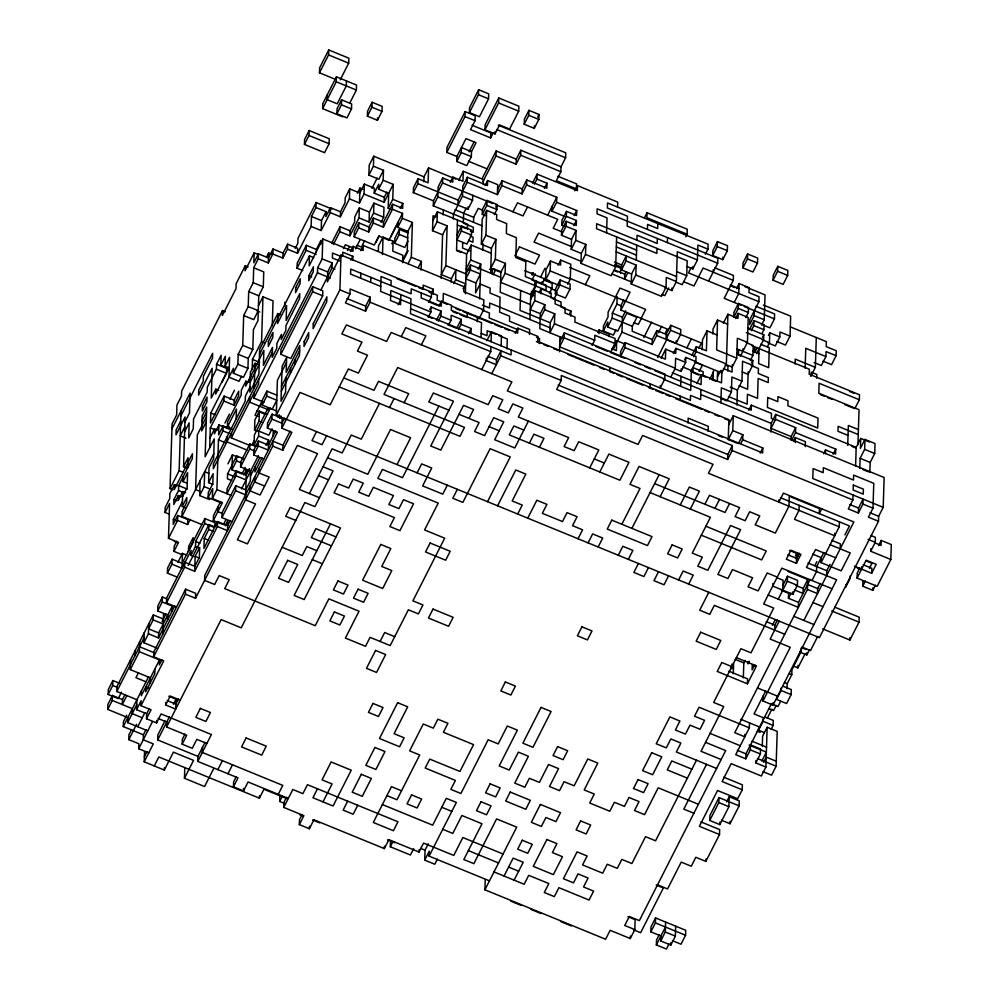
<?xml version="1.0" encoding="UTF-8"?>
<svg xmlns="http://www.w3.org/2000/svg" width="999" height="999" viewBox="0 0 999 999"><rect width="100%" height="100%" fill="white"/><g stroke="black" fill="none" stroke-linecap="round" stroke-linejoin="round"><path stroke-width="1.5" d="M147.79 730.843L127.672 722.602L127.835 717.619L107.717 709.39L107.867 704.407L112.412 695.454L122.477 699.575L122.315 704.557L126.861 695.604M121.491 692.195L118.244 698.588L108.179 694.467L108.342 689.485L112.887 680.544L120.067 683.478M107.717 709.39L112.263 700.436L112.412 695.454M108.179 694.467L112.725 685.514L112.887 680.544M288.286 798.463L248.064 781.98L243.519 790.933L233.454 786.812L237.999 777.871L197.765 761.388L211.401 734.54L161.101 713.935L156.568 722.889L146.503 718.768L146.666 713.786L136.601 709.677L136.913 699.725L116.796 691.483L116.958 686.513L153.297 614.909L163.361 619.03M213.661 768.631L204.57 786.525L184.453 778.283L193.544 760.389L173.426 752.147L164.335 770.054L144.218 761.812L153.309 743.905L143.244 739.784L143.406 734.814L123.289 726.573L123.439 721.603L126.686 715.209M150.237 682.816L150.387 677.846L130.27 669.605L130.582 659.652M148.764 752.859L138.711 748.738L138.861 743.768L128.809 739.647L128.958 734.677L131.556 729.557M134.977 655.681L135.127 650.711M130.27 669.605L139.361 651.71L139.673 641.758M146.503 718.768L151.049 709.814L140.996 705.694L141.146 700.724L136.601 709.677M141.458 690.771L141.309 695.741L159.478 659.939L139.361 651.71M156.831 648.051L143.906 642.757L144.218 632.804M144.218 761.812L144.53 751.86M143.906 642.757L148.439 633.803L148.751 623.851M148.439 633.803L158.504 637.924L158.654 632.954L148.601 628.833L153.147 619.88L153.297 614.909M140.996 705.694L163.711 660.938L153.646 656.818L153.809 651.847L185.602 589.198L195.667 593.319L195.504 598.289L185.452 594.168L185.602 589.198M154.932 668.893L154.77 673.875L145.692 691.77L145.842 686.8L148.726 687.974M167.582 620.017L167.745 615.047L157.692 610.926L157.842 605.956L162.387 597.002L166.696 598.776M156.568 722.889L156.643 720.404M159.478 659.939L159.316 664.922L161.913 659.802M197.765 761.388L197.927 756.418L157.692 739.934L157.854 734.964L164.985 720.891M157.692 610.926L162.225 601.972L162.387 597.002M169.355 514.21L165.047 512.45L165.197 507.467L169.743 498.513L169.892 493.543L174.438 484.59L177.31 485.776M162.887 633.953L163.511 614.048M176.523 607.092L166.458 602.971L166.621 598.001L184.79 562.2L194.842 566.321L199.388 557.367L199.7 547.415L195.155 556.368L194.693 571.291L184.628 567.17L184.79 562.2M177.46 577.247L167.395 573.126L167.557 568.156L172.09 559.203L182.155 563.324L204.87 518.568L214.922 522.689L214.81 526.423M182.63 554.92L174.001 551.386L178.546 542.432L168.494 538.311L169.58 503.496L165.047 512.45M172.927 489.747L170.055 488.573L172.09 423.901L176.636 414.96L176.948 405.007L181.481 396.054L181.643 391.084L222.527 310.527L225.399 311.7M168.831 696.216L176.024 699.15L175.712 709.103L165.647 704.982L165.734 702.497M164.335 770.054L164.41 767.557M206.855 743.481L196.803 739.36L192.258 748.313L182.193 744.193L186.738 735.252L166.621 727.01L166.783 722.027L158.154 718.506M167.395 573.126L171.94 564.185L172.09 559.203M182.43 501.51L173.351 519.418L173.189 524.388L177.735 515.434L187.787 519.555L187.637 524.525L177.572 520.417L177.735 515.434M174.438 484.59L174.288 489.572L192.457 453.771L192.295 458.741L178.671 485.589L178.521 490.571L173.976 499.512L173.814 504.495L178.359 495.541L181.231 496.715M172.128 611.076L172.29 606.093L162.225 601.972M174.001 551.386L174.163 546.403L176.761 541.296M178.359 495.541L178.197 500.511L182.742 491.558L185.614 492.744M170.055 488.573L179.146 470.666L181.019 410.976M202.085 524.675L181.968 516.433L182.118 511.463L186.663 502.509L186.813 497.539L182.28 506.481L185.152 507.667M182.28 506.481L182.742 491.558M187.362 483.379L183.054 481.618L183.217 476.635M186.401 467.869L183.529 466.695L185.09 416.958L175.999 434.852L176.161 429.882L180.707 420.929M171.94 564.185L181.993 568.306L182.467 553.384L186.776 555.144M187.762 467.694L188.074 457.742L183.529 466.695M182.193 744.193L182.355 739.223L184.952 734.103M193.806 556.555L190.934 555.369L191.084 550.399L181.993 568.306M184.453 778.283L184.765 768.343M190.934 555.369L195.467 546.428L195.629 541.446L204.708 523.551L204.87 518.568M209.728 499.675L199.663 495.554L200.137 480.631M199.663 495.554L204.208 486.6L204.683 471.678L208.991 473.451M214.685 526.898L208.941 524.55L208.791 529.52L204.246 538.473L203.933 548.414L217.557 521.565L227.622 525.686L230.22 520.566M221.054 502.847L208.129 497.552L208.279 492.582L212.824 483.628L213.137 473.676L208.591 482.629L212.912 484.39M208.591 482.629L209.066 467.707L213.611 458.753L214.236 438.861L205.145 456.755L206.706 407.018L202.173 415.971L201.698 430.894L206.244 421.94M209.69 447.814L210.314 427.909L223.938 401.061L224.101 396.091L234.153 400.212L234.003 405.182L223.938 401.061M273.002 249.013L272.852 253.996L282.904 258.104L283.054 253.134L273.002 249.013L268.456 257.967L258.404 253.846L258.242 258.816L253.696 267.769L263.761 271.89L263.286 286.813L258.753 295.766L257.967 320.629L253.421 329.583L252.797 349.488L248.252 358.429L247.939 368.381L243.406 377.335L233.341 373.214L233.504 368.231L210.789 412.987L210.477 422.939L224.101 396.091M202.472 747.464L202.31 752.434L282.779 785.389L278.234 794.342M221.953 524.1L213.324 520.566L222.415 502.672L212.362 498.551L212.675 488.598L208.129 497.552M217.42 430.082L214.548 428.908L214.385 433.878L218.931 424.937L228.996 429.058L229.071 426.561M218.669 390.297L215.796 389.123L215.634 394.093L229.27 367.245M184.615 431.88L189.161 422.927L188.699 437.849L193.244 428.896L193.556 418.943L207.18 392.095L207.33 387.125L216.421 369.218L216.583 364.248L221.116 355.294L220.804 365.247L229.433 368.781M213.324 520.566L213.486 515.596L220.629 501.535M212.362 498.551L216.895 489.597L218.469 439.86L223.002 430.906L223.164 425.936L231.78 429.458M218.931 424.937L218.619 434.877L223.164 425.936M222.527 310.527L222.365 315.497L236.001 288.649L236.151 283.679L245.242 265.771L248.114 266.958M194.693 571.291L217.407 526.535L217.557 521.565M218.032 506.643L217.869 511.613L222.178 513.386M229.345 368.007L225.037 366.246L225.349 356.293L220.804 365.247M232.005 521.715L221.94 517.594L222.103 512.612L235.727 485.764L245.791 489.885L250.337 480.931L250.649 470.991L240.584 466.87L240.747 461.888L249.825 443.993L255.582 446.341M221.94 382.292L226.473 373.339L226.636 368.369M227.085 436.875L226.923 441.845L247.04 450.087M231.706 428.696L227.397 426.935L227.547 421.953L241.171 395.104L241.333 390.134L245.879 381.181L248.751 382.355M243.856 458.866L236.663 455.919L227.585 473.826L227.422 478.796L231.743 480.556M249.987 445.529L231.306 437.874L231.468 432.904M245.267 467.569L242.033 473.963L231.968 469.842L232.442 454.92L238.187 457.28M236.164 418.981L236.476 409.028L227.397 426.935M233.341 373.214L237.887 364.26L238.199 354.308L242.745 345.367L243.681 315.522L248.227 306.568L248.689 291.646L253.234 282.692L253.696 267.769M221.94 517.594L235.577 490.734L235.727 485.764M236.201 470.841L227.11 488.748L226.96 493.718L236.039 475.811L236.201 470.841L246.254 474.962L249.5 468.568M231.968 469.842L236.513 460.889L236.663 455.919M245.242 265.771L245.08 270.754L254.171 252.847L258.479 254.62M245.879 381.181L245.717 386.151L263.886 350.349L263.424 365.272L272.502 347.377L272.19 357.317L276.735 348.364L276.898 343.394L281.443 334.44L281.281 339.423L285.826 330.469L285.976 325.499L299.613 298.639L299.762 293.669L286.139 320.517L286.601 305.594L277.522 323.501L277.834 313.549L280.707 314.722M233.454 786.812L233.616 781.842L236.214 776.722M249.288 471.166L246.416 469.992L245.479 499.837L255.532 503.958L237.362 539.76L247.427 543.881L297.39 445.417L317.507 453.658L299.338 489.46L319.455 497.702M249.638 397.103L249.475 402.073L268.157 409.727M254.171 252.847L253.858 262.799L258.404 253.846M240.584 466.87L249.675 448.963L249.825 443.993M252.173 369.38L252.485 359.428L261.576 341.533L262.974 296.765L273.039 300.886L272.252 325.749M250.175 485.914L250.025 490.884L260.077 495.005L269.168 477.097L259.103 472.977L259.265 468.007M263.923 402.222L253.871 398.102L254.021 393.119M254.183 388.149L254.957 363.274L257.842 364.46M263.798 459.053L253.746 454.932L253.908 449.962L258.441 441.009L268.506 445.129L275.637 431.068M256.93 446.166L254.058 444.992L254.37 435.04L267.994 408.191M257.405 431.243L254.533 430.07L254.845 420.117L259.378 411.163L266.571 414.11M243.519 790.933L243.594 788.448M254.72 476.96L254.558 481.93L264.623 486.051M255.032 467.008L254.87 471.978L262.013 457.917M258.729 379.195L258.566 384.165L231.306 437.874M253.746 454.932L258.291 445.991L258.441 441.009M254.058 444.992L258.604 436.039L258.753 431.068L270.442 408.042M254.533 430.07L259.066 421.116L259.378 411.163M276.536 410.951L262.175 405.07L262.325 400.087L266.87 391.146L276.935 395.267M258.242 258.816L268.306 262.937L268.619 252.997L271.491 254.171M262.175 405.07L266.721 396.116L266.87 391.146M438.861 406.069L402.522 477.672L382.405 469.43L377.859 478.384L438.211 503.096L424.575 529.945L444.692 538.186L412.899 600.849L422.952 604.957L418.406 613.91L408.354 609.79L390.184 645.591L370.067 637.35L365.522 646.303L345.404 638.061L359.028 611.213L328.858 598.851L315.234 625.711L224.713 588.623L229.246 579.682L219.193 575.561L214.648 584.502L204.595 580.382L204.745 575.412L277.435 432.205L267.37 428.084L267.532 423.114L272.078 414.16L282.13 418.281L281.818 428.234L291.883 432.342L282.792 450.249L272.739 446.128L272.889 441.158L282.942 445.279L282.792 450.249M258.604 436.039L268.656 440.159L268.344 450.099L258.291 445.991M154.283 765.933L158.816 756.98L259.403 798.176L259.478 795.691M267.37 428.084L271.915 419.13L272.078 414.16M273.052 436.176L273.202 431.206M728.721 424.662L733.266 415.709L884.14 477.51L883.203 507.355L878.658 516.296L878.496 521.278L819.442 637.637L276.298 415.159L277.397 380.344L286.488 362.437M280.806 354.345L280.969 349.363L312.774 286.713L322.827 290.834L322.665 295.804L290.871 358.466L280.806 354.345L312.612 291.683L312.774 286.713M284.727 305.881L284.852 302.148M287.45 249.163L287.6 244.181L297.665 248.301L297.502 253.284L287.45 249.163L282.904 258.104M286.014 377.36L285.552 392.282L281.006 401.236L282.093 366.408L286.638 357.467L286.176 372.39L299.8 345.529L299.488 355.482L281.318 391.283M290.397 373.389L290.559 368.406M283.991 803.208L279.67 801.448L279.832 796.465M302.784 270.554L297.04 268.207L297.19 263.224L306.281 245.329L316.333 249.45L316.258 251.935M294.942 364.435L295.105 359.453M503.084 854.008L462.849 837.537L453.771 855.431L423.588 843.069L419.043 852.022L388.873 839.659L384.328 848.613L313.923 819.779L309.378 828.72L299.325 824.612L303.871 815.659L283.753 807.417L283.903 802.447L286.501 797.327M304.458 144.443L304.608 139.473L309.153 130.519L329.27 138.761L329.108 143.731L324.575 152.685L304.458 144.443L309.003 135.489L309.153 130.519M297.04 268.207L306.119 250.299L306.281 245.329M308.853 275.761L308.691 280.744L313.236 271.79L313.399 266.82L308.853 275.761L311.725 276.948M313.786 257.642L309.478 255.869L309.166 265.821L322.789 238.973L352.972 251.323L353.122 246.353L363.186 250.474L363.336 245.504L463.923 286.701L463.761 291.671L483.878 299.912L483.566 309.865L479.021 318.806M297.502 253.284L311.139 226.423L311.451 216.483L315.984 207.53L316.146 202.56L331.955 209.028M335.302 79.296L319.493 72.827L319.643 67.857L328.733 49.95L348.851 58.192L348.688 63.162L340.259 79.783M299.325 824.612L299.475 819.63L302.073 814.522M253.871 398.102L317.47 272.789L317.62 267.819L322.165 258.866L322.789 238.973M342.744 116.883L322.627 108.641L322.777 103.671L336.413 76.811L356.531 85.052L356.368 90.035L349.887 102.822M320.766 244.231L320.879 240.497L316.333 249.45M311.139 226.423L321.191 230.544L321.503 220.604L326.049 211.651L315.984 207.53M327.322 94.718L327.173 99.688L337.225 103.809L346.316 85.914L346.466 80.931M319.493 72.827L328.571 54.92L328.733 49.95M326.049 211.651L325.886 216.621L330.432 207.667L340.497 211.788L340.334 216.771L330.282 212.65L330.432 207.667M309.378 828.72L309.465 826.235M322.165 258.866L332.23 262.987L327.684 271.94L327.372 281.88L340.996 255.032L431.518 292.108L431.368 297.09L428.771 302.197M322.627 108.641L336.251 81.793L336.413 76.811M321.041 289.698L332.068 267.957L332.23 262.987M336.913 113.761L337.075 108.791L341.608 99.838L351.673 103.958L351.511 108.928L346.978 117.882L336.913 113.761L341.458 104.808L341.608 99.838M339.872 231.693L340.022 226.711L350.087 230.831L349.925 235.814L339.872 231.693L333.379 244.48M276.298 415.159L339.91 289.847L340.996 255.032M342.632 255.906L342.757 252.185L352.809 256.306L352.697 260.027M340.334 216.771L349.425 198.863L349.737 188.911L359.79 193.032L364.335 184.091L374.388 188.212L374.238 193.182L384.29 197.303L384.14 202.273L364.023 194.031L364.335 184.091M349.962 293.968L350.125 288.998L370.229 297.24L370.08 302.21L365.534 311.164L345.417 302.922L349.962 293.968L339.91 289.847M423.863 181.806L424.026 176.835L373.738 156.231L373.426 166.184L383.479 170.305L383.166 180.257L393.219 184.378L392.757 199.3L402.809 203.421L402.659 208.391L392.595 204.271L392.445 209.241L402.497 213.361L388.873 240.21L378.808 236.101L374.275 245.042L354.158 236.8L354.308 231.83L358.853 222.877L368.918 226.998L368.756 231.98L358.703 227.859L358.853 222.877M359.016 217.907L359.328 207.954L369.38 212.075L369.068 222.028L359.016 217.907L349.925 235.814M349.425 198.863L359.478 202.984L359.952 188.062L362.824 189.236M360.651 278.197L360.801 273.214M367.407 116.171L367.557 111.201L372.103 102.248L382.155 106.369L382.005 111.339L377.46 120.292L367.407 116.171L371.94 107.218L372.103 102.248M383.479 170.305L378.933 179.258L368.881 175.137L369.193 165.185L373.738 156.231M365.534 311.164L365.696 306.181L370.229 297.24M370.704 282.317L370.854 277.335M373.301 223.027L373.451 218.057L383.516 222.165L383.354 227.148L373.301 223.027L368.756 231.98M369.068 222.028L373.614 213.074L373.926 203.134L383.978 207.243L383.666 217.195L381.069 222.315M377.46 120.292L377.535 117.807M391.084 209.428L388.211 208.242L388.686 193.319L378.621 189.198L378.783 184.228L374.238 193.182M378.346 251.024L378.496 246.041L383.042 237.088L393.107 241.209L392.794 251.161L402.847 255.282L402.609 262.737M382.492 254.508L383.042 237.088M390.971 285.577L391.133 280.607L381.069 276.486L380.607 291.408L430.894 312.013L428.296 317.12M408.004 241.059L404.757 247.452L394.705 243.331L394.855 238.361L399.4 229.408L408.017 232.942M402.697 260.252L407.23 251.311L407.854 231.406L397.802 227.285L397.952 222.315M394.705 243.331L399.238 234.39L399.4 229.408M397.802 227.285L402.347 218.344L402.497 213.361M400.874 294.668L400.562 304.62L390.509 300.499L390.821 290.547L410.939 298.788L410.464 313.711L511.051 354.92L511.201 349.937M384.328 848.613L384.415 846.128M413.673 848.613L410.427 855.007L390.309 846.765L390.472 841.795M408.067 263.674L411.313 257.28L412.4 222.452L402.347 218.344M482.155 225.836L433.304 205.831L433.454 200.849L413.336 192.607L413.499 187.637L418.044 178.684L428.096 182.805L428.571 167.882L455.869 179.071M413.336 192.607L417.882 183.666L418.044 178.684M421.091 270.105L421.366 261.401L411.313 257.28M421.303 292.969L421.153 297.939L441.271 306.181L441.421 301.198L451.486 305.319L451.323 310.302L481.506 322.652L481.031 337.575M423.101 288.873L423.214 285.14L433.279 289.26L433.116 294.23M441.208 278.346L442.582 234.815L432.517 230.694L432.992 215.772L435.864 216.958M430.894 312.013L431.056 307.03L441.108 311.151L440.959 316.121L438.361 321.241M432.517 230.694L437.062 221.753L437.375 211.8L467.544 224.163L467.395 229.133M433.304 205.831L437.849 196.878L438.161 186.925L442.694 177.972L452.759 182.093L452.909 177.123L462.974 181.244L463.286 171.291L483.404 179.533L483.241 184.503M419.043 852.022L419.13 849.537M433.454 200.849L442.545 182.954L442.694 177.972M443.206 214.922L443.356 209.952M437.375 859.128L434.777 864.235L424.725 860.127L425.037 850.174L428.271 843.78M456.893 156.506L465.971 138.599L476.036 142.72L471.491 151.673L471.341 156.643L466.795 165.597L456.73 161.476L456.893 156.506L446.828 152.385L446.99 147.402L465.159 111.601L475.212 115.722L475.062 120.704L470.517 129.645L490.634 137.887L493.231 132.78M443.057 302.085L443.331 293.381L483.566 309.865M451.273 282.455L451.386 278.733L441.321 274.613L445.866 265.659L447.115 225.861L437.062 221.753M489.46 880.868L429.108 856.143L429.258 851.173L424.725 860.127M453.259 219.043L453.421 214.061L462.5 196.166L462.812 186.214L467.357 177.273L487.475 185.502L487.624 180.532L497.689 184.653L497.377 194.605L467.207 182.243L467.357 177.273M448.414 325.362L451.011 320.242L451.173 315.272L461.226 319.393L461.076 324.363L458.479 329.483M453.671 283.566L455.619 279.732L455.931 269.78L451.386 278.733M457.492 220.042L456.555 249.887L466.608 254.008L465.359 293.793M457.954 205.12L458.116 200.137L467.207 182.243M456.73 161.476L461.276 152.522L461.438 147.552L471.491 151.673M461.413 230.981L461.563 226.011L471.628 230.132L471.466 235.102L466.92 244.056L456.868 239.935L461.413 230.981L471.466 235.102M446.828 152.385L465.01 116.583L465.159 111.601M462.699 243.057L462.537 248.027L469.717 250.974M463.324 223.164L463.636 213.212L466.221 208.092M469.393 112.6L469.542 107.63L478.633 89.723L488.686 93.844L488.536 98.826L479.445 116.721L469.393 112.6L478.471 94.705L478.633 89.723M437.849 196.878L468.019 209.241L468.094 206.743M467.207 317.545L467.37 312.562M529.47 334.44L529.632 329.458L509.515 321.216L509.665 316.246L499.612 312.125L500.074 297.202L490.022 293.082L490.172 288.112L480.119 283.991L475.574 292.944L475.886 282.992L465.834 278.871L470.367 269.917L470.529 264.947L500.699 277.31M469.018 270.105L466.146 268.931L470.679 259.977L471.153 245.055L491.271 253.296M468.019 209.241L472.564 200.287L472.714 195.317M473.538 222.302L473.688 217.332L478.234 208.379L482.542 210.152M470.979 333.466L471.128 328.484L461.076 324.363M477.272 321.666L477.422 316.683M479.645 298.913L480.744 264.098L470.679 259.977M490.646 273.189L491.421 248.314L481.368 244.193L482.155 219.33L486.688 210.377L496.753 214.498L496.59 219.468L506.655 223.589L506.343 233.541L516.396 237.662L515.771 257.555L525.836 261.676L525.362 276.598L535.414 280.719L535.264 285.689L530.719 294.643L529.945 319.518M485.177 215.534L482.305 214.348L482.467 209.378L487 200.424L497.065 204.545L496.903 209.528L494.305 214.635M484.965 129.795L485.114 124.825L498.751 97.964L518.868 106.206L518.706 111.176L509.627 129.083L499.562 124.962L495.017 133.916L484.965 129.795L498.588 102.947L498.751 97.964M482.854 250.05L483.041 243.831M481.368 244.193L485.914 235.252L486.688 210.377M482.305 214.348L486.85 205.407L487 200.424M490.634 137.887L490.796 132.917L472.115 125.262M486.313 358.117L486.238 360.602L496.291 364.722L496.453 359.74L500.986 350.799L500.836 355.769L491.745 373.663M495.017 133.916L495.104 131.431M492.282 274.076L492.395 270.342L489.522 269.168M495.991 155.931L496.153 150.961L516.271 159.203L516.108 164.173L495.991 155.931L483.017 181.506M481.693 369.555L490.771 351.648L490.934 346.678M491.083 341.695L491.396 331.755L501.461 335.876L501.148 345.816M530.407 304.595L500.237 292.232L500.861 272.34L490.796 268.219L495.342 259.265L495.966 239.373L485.914 235.252M501.923 185.652L502.072 180.682L522.19 188.911L522.04 193.893L501.923 185.652L497.377 194.605M627.946 916.695L635.127 919.642L634.815 929.594L630.269 938.548L610.152 930.306L605.606 939.247L484.915 889.809L485.227 879.869M533.591 295.816L500.549 282.28L505.094 273.326L505.407 263.386L495.342 259.265M506.98 348.938L507.292 338.998L498.663 335.464M516.108 164.173L520.654 155.22L520.804 150.25L561.038 166.733L560.889 171.703L556.343 180.657L576.46 188.898L576.61 183.916L557.942 176.274M736.875 443.106L728.259 439.585L728.883 419.68L537.774 341.408L537.937 336.426L517.819 328.196L517.657 333.167L451.56 306.094M524.225 124.251L524.375 119.281L528.921 110.327L538.985 114.448L538.823 119.418L534.278 128.371L524.225 124.251L528.771 115.297L528.921 110.327M520.666 290.522L520.042 310.414L550.212 322.777L549.9 332.729L554.445 323.776L554.757 313.823L544.692 309.702L544.855 304.732L534.79 300.612L535.102 290.672L555.219 298.901L555.069 303.883L565.122 308.004L564.972 312.974L575.024 317.095L574.875 322.065L615.109 338.549L614.947 343.519L610.401 352.472L619.03 356.006M522.04 193.893L526.573 184.94L526.735 179.97L546.853 188.199L547.002 183.229L536.95 179.108L537.1 174.138L577.335 190.622L577.497 185.639L617.732 202.123L617.569 207.093M534.278 128.371L534.365 125.886M531.555 291.308L531.443 295.042L535.988 286.089L536.138 281.119L546.203 285.239L546.041 290.209L535.988 286.089M532.142 272.665L532.067 275.15L533.366 272.59M539.373 343.531L539.522 338.561L536.65 337.375M544.855 304.732L540.309 313.686L539.847 328.609L562.837 338.024M540.934 293.793L541.096 288.811L551.148 292.932L550.998 297.914M533.341 280.707L541.97 284.24L542.045 281.755M558.566 285.165L545.629 279.87L545.941 269.917L550.486 260.964L560.551 265.085L560.701 260.115L570.766 264.236L570.292 279.158L567.694 284.265M545.629 279.87L550.174 270.916L550.486 260.964M564.984 216.521L552.047 211.226L552.21 206.244M549.425 293.481L552.022 288.361L552.185 283.391L543.556 279.857M552.047 211.226L556.593 202.273L556.755 197.303L526.573 184.94M555.382 293.931L555.531 288.961L560.077 280.007L570.142 284.128L569.979 289.098L565.434 298.052L555.382 293.931L559.927 284.977L560.077 280.007M616.633 236.938L615.696 266.783L611.151 275.736L580.981 263.374L581.293 253.434L571.228 249.313L571.54 239.36L561.488 235.24L561.638 230.27L566.183 221.316L576.248 225.437L576.398 220.467L566.346 216.346L566.495 211.363L576.56 215.484L576.71 210.514L556.593 202.273M564.672 226.473L561.8 225.287L561.95 220.317L566.495 211.363M559.49 351.773L559.952 336.85M560.901 307.005L561.051 302.023L552.435 298.501M561.038 166.733L565.584 157.78L565.746 152.81L498.214 125.137M561.188 380.482L561.338 375.512L732.329 445.554L732.167 450.524L727.634 459.478L556.643 389.435L561.188 380.482L500.836 355.769M561.488 235.24L566.033 226.286L566.183 221.316M700.923 389.548L700.611 399.5L690.559 395.379L690.396 400.349L559.64 346.79L564.185 337.849L564.348 332.867L664.922 374.076L664.772 379.046L660.227 387.999L660.302 385.502M570.791 316.096L570.953 311.126L562.337 307.592M571.228 249.313L575.774 240.359L576.086 230.407L566.033 226.286M580.981 263.374L585.514 254.42L585.839 244.48L575.774 240.359M592.082 345.367L594.68 340.259L594.83 335.277L614.947 343.519M598.938 333.716L599.063 329.982L609.115 334.103L609.04 336.588M615.946 329.982L613.349 335.102L603.284 330.981L603.446 326.011L607.991 317.058L608.141 312.088L615.933 296.74M606.568 232.817L607.042 217.894L596.99 213.774L597.14 208.803L717.844 258.242L717.682 263.212L708.591 281.119M625.674 310.814L622.427 317.195L621.965 332.118L652.135 344.48L652.297 339.51L632.18 331.268L632.33 326.298L636.875 317.345L626.823 313.224L617.732 331.131L607.679 327.01L607.829 322.028L603.284 330.981M609.815 371.128L609.939 367.395M607.679 327.01L612.212 318.057L612.375 313.087L616.92 304.133L617.157 296.666M625.324 344.205L616.695 340.671L616.383 350.624L612.075 348.851M620.491 273.164L620.641 268.182L614.897 265.834M621.528 269.905L621.678 264.935L626.223 255.981L626.061 260.951L621.528 269.905L631.58 274.026L631.268 283.978L661.438 296.341L665.983 287.387L666.296 277.435L676.36 281.556L671.815 290.509L664.622 287.562M668.406 329.52L620.991 310.102L621.153 305.132L623.738 300.012M624.775 358.354L620.466 356.593L620.616 351.623L625.162 342.669L665.396 359.153L665.709 349.2L675.761 353.321L675.923 348.351L696.041 356.581L695.878 361.563L691.333 370.504L690.709 390.409L663.411 379.22M626.011 271.603L624.712 274.151L624.562 279.133L627.809 272.739M620.466 356.593L624.999 347.64L625.162 342.669M631.268 283.978L635.814 275.025L636.126 265.072L626.061 260.951M636.276 260.102L636.75 245.18M636.9 240.21L637.062 235.227L657.18 243.469L657.33 238.499M687.1 234.216L687.25 229.233L647.027 212.762L646.865 217.732L687.1 234.216L685.801 236.775M647.427 229.408L647.589 224.425L657.642 228.546L657.804 223.576M630.269 938.548L630.344 936.051M650.049 387.6L650.162 383.878M657.017 248.451L656.867 253.421L596.515 228.696L596.678 223.726L687.2 260.801L686.725 275.724L682.18 284.678L676.435 282.33M652.135 344.48L656.68 335.527L656.842 330.557L666.895 334.677M667.394 242.62L667.544 237.65M666.021 339.248L666.171 334.278L670.716 325.324L680.781 329.445L680.619 334.415L676.073 343.369L666.021 339.248L670.566 330.294L670.716 325.324M666.82 337.163L666.733 339.648L657.654 357.555M675.674 926.173L675.361 936.125L670.816 945.079L660.751 940.958L660.913 935.976L650.849 931.855L651.011 926.885L655.556 917.931L685.726 930.294L685.576 935.264L681.031 944.217L672.402 940.683M671.815 290.509L671.89 288.024M650.849 931.855L655.394 922.914L655.556 917.931M676.36 281.556L677.297 251.711L697.414 259.952L692.869 268.906L687.125 266.546M669.018 943.93L666.433 949.05L656.368 944.929L656.53 939.959L659.128 934.839M670.754 377.197L675.299 368.244L675.611 358.291L685.664 362.412L681.118 371.366L675.374 369.006M676.073 343.369L676.161 340.884M680.219 399.962L680.344 396.228M680.656 386.288L680.968 376.336M681.118 371.366L681.206 368.881M660.751 940.958L665.297 932.005L665.609 922.052M685.664 362.412L685.826 357.442L695.878 361.563M670.816 945.079L670.891 942.581M688.024 423.101L688.174 418.131L708.291 426.361L708.141 431.343M692.869 268.906L692.944 266.421M703.034 375.512L703.146 371.778L693.094 367.657L692.931 372.639L698.688 374.987M697.414 259.952L697.876 245.03L707.941 249.151L705.344 254.258M693.593 356.73L696.191 351.611L696.353 346.641L706.405 350.761L707.03 330.856L717.095 334.977M721.902 370.429L721.515 382.867L701.398 374.625L701.086 384.578L672.352 372.802M702.172 349.762L702.497 339.81L707.03 330.856M707.941 249.151L708.091 244.181L607.517 202.972L607.355 207.954L627.472 216.196L627.16 226.136L717.682 263.212M712.724 255.519L712.886 250.549L717.432 241.596L727.484 245.717L727.334 250.687L722.789 259.64L712.724 255.519L717.27 246.578L717.432 241.596M713.136 272.165L713.224 269.68M712.861 333.978L713.024 329.008L717.557 320.055L727.622 324.176M713.086 379.632L713.361 370.929M717.557 320.055L716.62 349.9L736.738 358.142L732.192 367.095L726.448 364.735M717.319 380.631L717.594 371.928M722.789 259.64L722.864 257.155M657.529 884.839L667.582 888.96L681.218 862.112L691.271 866.233L695.816 857.279L705.868 861.4L705.956 858.915M720.891 402.772L721.353 387.849L731.418 391.958L726.872 400.911L721.128 398.564M739.11 805.843L739.272 800.861L729.208 796.752L728.895 806.692L719.817 824.6L709.752 820.479L709.914 815.509L718.993 797.602L739.11 805.843L730.032 823.738L721.403 820.216M694.53 361.738L721.827 372.927L726.373 363.973L727.934 314.223L737.986 318.344L738.149 313.374L748.201 317.495L747.427 342.37L740.284 356.431M727.809 371.066L727.971 366.096L725.087 364.922M727.634 459.478L727.784 454.508L732.329 445.554M741.408 305.369L724.175 298.314L733.254 280.407L733.416 275.437L714.735 267.782M731.418 391.958L731.88 377.035L741.945 381.156L737.399 390.109L736.925 405.032M732.279 364.61L732.042 372.065L723.413 368.531M709.752 820.479L718.843 802.572L718.993 797.602M705.868 861.4L719.505 834.54L719.655 829.57L700.973 821.915M719.817 824.6L719.892 822.115M728.259 439.585L732.791 430.631L733.266 415.709M736.738 358.142L737.362 338.249L747.427 342.37M738.461 303.421L733.915 312.375L733.766 317.357L738.298 308.404L738.461 303.421L748.513 307.542L748.363 312.525L745.766 317.632M754.345 310.664L754.183 315.647L749.65 324.588L749.799 319.618L758.89 301.723L759.04 296.74L748.988 292.62L749.138 287.65L739.085 283.529L738.773 293.481L734.228 302.435M738.498 355.294L738.648 350.324L736.7 354.158M742.906 267.882L743.056 262.912L747.602 253.958L757.667 258.079L757.504 263.049L752.959 272.003L742.906 267.882L747.452 258.928L747.602 253.958M731.917 664.135L731.842 666.62L721.778 662.499L717.232 671.453L747.414 683.803L756.493 665.908L736.375 657.667M741.945 381.156L742.569 361.263L752.622 365.384L748.076 374.338L742.332 371.978M742.881 351.311L742.956 348.826M733.278 673.713L733.591 663.761L730.993 668.88M730.032 823.738L730.107 821.253M740.746 443.556L742.694 439.722L742.856 434.752L732.791 430.631M748.164 371.853L747.614 389.26L738.998 385.726M774.213 419.568L771.34 418.394L771.49 413.411L751.373 405.182L751.223 410.152L662.137 373.663M752.622 365.384L752.784 360.414L736.975 353.933M750.336 360.552L752.934 355.432L753.246 345.492L746.066 342.545M751.285 330.706L753.87 325.587L754.033 320.617L764.085 324.737L763.935 329.707L761.987 333.541M743.331 677.834L743.805 662.911L745.104 660.351M719.505 834.54L699.387 826.31L717.557 790.509L737.674 798.738L742.22 789.797L742.369 784.814L723.688 777.172M744.892 734.315L744.817 736.8L734.752 732.679L807.442 589.472L807.754 579.52L787.637 571.278M747.414 683.803L747.564 678.833L728.883 671.178M748.114 661.425L748.039 663.91L749.337 661.35M749.512 722.876L749.35 727.846L735.726 754.695L745.791 758.815L745.941 753.845L771.253 703.983M759.078 348.614L758.603 363.536L768.668 367.657L769.292 347.752L760.676 344.23M745.791 758.815L750.324 749.874L750.486 744.892L760.539 749.013L760.389 753.995L755.843 762.936L765.896 767.057L761.363 776.011L731.181 763.648L722.102 781.555L742.22 789.797M756.48 353.721L763.623 339.66L763.773 334.69L747.976 328.209M761.65 324.875L764.247 319.767L765.034 294.892L744.917 286.651M742.694 439.722L762.811 447.964L762.662 452.934L410.626 308.741M755.843 762.936L755.918 760.451M767.507 346.616L769.455 342.782L769.767 332.829L779.819 336.95L775.274 345.904L768.094 342.957M764.285 732.604L758.541 730.244L758.616 727.759M773.076 280.244L773.238 275.262L777.784 266.321L787.836 270.442L787.674 275.412L783.141 284.365L773.076 280.244L777.622 271.291L777.784 266.321M770.903 432.067L771.178 423.364L775.724 414.41L856.18 447.377L855.606 466.021M761.3 324.325L769.917 327.859L774.462 318.906L774.612 313.936L755.943 306.281M835.676 557.792L815.559 549.55L806.468 567.444L836.638 579.807L773.039 705.119L762.986 700.998L763.136 696.028M762.299 746.166L762.612 736.213L767.157 727.272L777.21 731.393L776.111 766.208L771.578 775.162L762.949 771.628M758.541 730.244L763.074 721.29L763.161 718.805M791.021 440.309L791.133 436.575L771.016 428.334L775.561 419.393L775.724 414.41M765.896 767.057L767.157 727.272M779.819 336.95L779.982 331.98L790.034 336.101L785.489 345.055L776.872 341.521M772.801 583.578L772.726 586.063L792.844 594.305L797.377 585.352L797.539 580.382L787.474 576.261L782.941 585.202M774.662 630.107L774.824 625.124L777.422 620.017M778.97 499.612L778.895 502.097L783.428 493.144L853.845 521.99L803.87 620.441M773.039 705.119L773.126 702.634M771.191 729.245L773.139 725.411L773.288 720.441L764.672 716.907M790.034 336.101L790.659 316.208L763.361 305.02M782.779 590.184L783.091 580.232L777.347 577.884M782.692 686.076L791.308 689.61L791.146 694.592L786.613 703.533L776.548 699.412L781.093 690.471L781.168 687.986M778.233 599.138L787.324 581.231L787.474 576.261M795.079 364.086L795.241 359.116L815.359 367.357L810.813 376.311L810.888 373.826M768.181 595.017L798.351 607.367L798.513 602.397L788.448 598.276L788.611 593.306L781.43 590.359M787.075 688.611L787.237 683.641L791.782 674.687L791.932 669.717L801.023 651.81L801.136 648.089M795.216 442.557L795.366 437.574L805.431 441.695L805.269 446.665M791.633 440.272L795.529 432.604L795.679 427.634L775.561 419.393M792.844 594.305L792.919 591.82M796.415 563.324L800.948 554.383L790.896 550.262L786.35 559.215L796.415 563.324L796.727 553.384L795.429 555.943M799.163 505.369L799.013 510.339L794.467 519.293L834.702 535.764L834.777 533.279M805.144 368.206L805.768 348.314L825.886 356.556L821.34 365.509L814.148 362.562M793.606 666.096L797.914 667.869L798.001 665.371M807.754 579.52L803.208 588.473L803.059 593.443L794.43 589.922M815.359 367.357L816.295 337.512M799.662 651.997L806.842 654.932L806.93 652.447M816.683 378.184L816.795 374.45L811.051 372.103M820.254 583.503L817.657 588.611L817.494 593.593L807.442 589.472M825.886 356.556L826.036 351.586L836.101 355.706L831.555 364.647L822.926 361.126M830.157 544.717L850.274 552.959L841.183 570.854L821.066 562.624L821.228 557.642L812.599 554.108M825.424 453.671L825.549 449.937L835.601 454.058L835.763 449.088L795.529 432.604M826.585 575.686L826.735 570.716L829.982 564.323M836.101 355.706L836.25 350.724L826.198 346.603L826.348 341.633L790.421 326.923M821.066 562.624L839.235 526.823L839.397 521.84M840.209 548.838L840.371 543.868L831.742 540.334M847.726 445.379L848.351 425.487L858.403 429.607M845.741 584.69L845.666 587.175L850.211 578.234L850.286 575.749M858.378 513.036L858.541 508.066L863.086 499.113L862.924 504.083L858.378 513.036L848.326 508.916L852.871 499.962L853.021 494.992M822.627 628.858L849.924 640.047L850.012 637.562M857.941 444.53L859.04 409.702L818.805 393.231L819.118 383.279L859.352 399.762L854.807 408.703M859.352 399.762L859.502 394.78L809.215 374.188L809.365 369.205L751.897 345.666M859.789 468.269L860.102 458.316L864.647 449.375L864.959 439.423L875.012 443.544L874.699 453.484L870.166 462.437L869.854 472.39M869.355 441.958L860.726 438.424L860.414 448.376L864.959 439.423M878.633 545.566L881.23 540.447L891.283 544.567L890.821 559.49L877.184 586.338L857.067 578.096L857.229 573.126L859.827 568.006M849.924 640.047L859.015 622.14L859.177 617.17L834.739 607.167M861.613 569.155L861.687 566.658M875.399 585.202L872.801 590.322L862.749 586.201L862.899 581.218M890.821 559.49L870.703 551.248L870.778 548.763M878.496 521.278L868.443 517.157L872.989 508.204L873.763 483.329L853.646 475.099L853.496 480.069L823.326 467.707L823.164 472.677L813.111 468.568L812.799 478.509L883.203 507.355M854.432 566.208L871.677 573.276L871.827 568.294L863.211 564.76M872.801 590.322L872.876 587.824M870.703 551.248L875.249 542.295L875.399 537.325L871.091 535.564M881.23 540.447L881.068 545.417L875.324 543.069M171.928 428.883L190.097 393.082L189.473 412.974L184.94 421.928M180.856 415.959L212.662 353.296L212.5 358.279L203.421 376.173L203.259 381.143L198.714 390.097L198.564 395.08L212.188 368.219L211.251 398.064L215.796 389.123M266.671 256.83L268.619 252.997M184.778 426.898L180.232 435.851L185.976 438.199M268.306 262.937L272.852 253.996M225.037 366.246L229.583 357.292L228.958 377.185L239.011 381.306L241.608 376.198M283.054 253.134L287.6 244.181M258.441 305.706L262.974 296.765M202.01 420.941L206.556 411.988M206.393 416.97L197.315 434.865L195.592 489.585L199.9 491.346M316.146 202.56L297.977 238.361L297.814 243.331L295.217 248.451M183.054 481.618L187.6 472.664L187.138 487.587L182.592 496.54M210.002 437.862L214.548 428.908M229.932 399.213L234.465 390.259M277.834 313.549L259.665 349.35L258.878 374.225L249.8 392.12L250.424 372.227L254.957 363.274M234.153 400.212L238.699 391.258L238.549 396.228L234.003 405.182M321.191 230.544L330.282 212.65M259.503 354.333L309.478 255.869M224.912 423.077L229.458 414.135M168.494 538.311L177.572 520.417M248.127 382.03L251.373 375.636M181.968 516.433L213.761 453.783M250.112 382.18L259.191 364.273M227.198 427.909L228.496 425.362M349.737 188.911L345.192 197.864L345.03 202.847L340.497 211.788M249.95 387.15L245.404 396.103L245.255 401.074L213.449 463.723L213.299 468.706L272.352 352.347M187.637 524.525L190.235 519.418M331.581 243.331L340.022 226.711M357.355 193.182L359.952 188.062M368.881 175.137L373.426 166.184M359.478 202.984L364.023 194.031M177.922 562.325L182.467 553.384M227.897 463.873L232.442 454.92M359.328 207.954L354.782 216.908L354.62 221.878L350.087 230.831M262.138 401.074L254.995 415.147L257.867 416.321M371.953 188.349L377.147 178.122M116.796 691.483L144.056 637.774M343.431 248.589L345.379 244.755L352.572 247.702M166.458 602.971L184.628 567.17M354.158 236.8L358.703 227.859M347.477 250.574L349.425 246.741M378.621 189.198L383.166 180.257M188.174 565.459L208.941 524.55M369.38 212.075L373.926 203.134M122.477 699.575L125.062 694.467M162.063 621.578L165.959 613.91M281.468 386.313L299.638 350.512M252.073 444.842L254.021 440.996M350.524 251.473L353.122 246.353M138.536 672.589L135.939 677.697L146.004 681.817M158.654 632.954L172.29 606.093M272.228 409.19L276.773 400.237L266.721 396.116M355.444 248.876L359.977 239.922M158.504 637.924L174.725 605.956M215.422 526.386L217.37 522.552M350.861 260.14L352.809 256.306M368.918 226.998L373.451 218.057M384.29 197.303L386.888 192.183M243.818 475.099L246.416 469.992M153.646 656.818L185.452 594.168M364.672 240.634L361.426 247.028L357.118 245.267M384.14 202.273L393.219 184.378M360.739 250.612L363.336 245.504M223.389 524.687L225.986 519.58M241.558 488.886L258.429 455.644M272.065 428.796L268.818 435.189L258.753 431.068M277.897 417.282L279.196 414.722M123.289 726.573L148.601 676.71M225.175 525.824L227.772 520.716L227.46 530.656L217.407 526.535M250.487 475.961L259.578 458.054M266.059 445.267L268.656 440.159M279.695 418.419L280.994 415.859M388.211 208.242L392.757 199.3M127.672 722.602L136.763 704.695M383.516 222.165L392.595 204.271M284.578 418.144L281.98 423.251L271.915 419.13M383.354 227.148L392.445 209.241M195.504 598.289L272.739 446.128M281.818 428.234L299.987 392.42L330.169 404.782L348.339 368.981L358.391 373.102L367.482 355.207L357.417 351.086L361.963 342.133L341.845 333.891L346.391 324.937L386.625 341.421L391.171 332.467L511.863 381.905L507.317 390.859L638.074 444.418L642.619 435.464L713.024 464.31L708.491 473.264L839.235 526.823M376.024 242.195L379.27 235.801M128.809 739.647L136.588 724.3M400.212 208.529L402.809 203.421M137.737 726.723L144.867 712.649M146.666 713.786L149.263 708.678M282.942 445.279L290.085 431.206M390.621 237.362L397.764 223.301M424.026 176.835L428.571 167.882M391.808 243.768L393.107 241.209M143.406 734.814L146.004 729.695M138.711 748.738L152.335 721.89M165.647 704.982L170.192 696.028L180.257 700.149M407.854 231.406L412.4 222.452M144.38 756.83L146.978 751.723M173.426 704.27L176.024 699.15M157.692 739.934L169.38 716.92M178.459 699.013L175.861 704.133L167.245 700.599M403.608 259.665L408.141 250.724M166.621 727.01L221.141 619.605L241.258 627.834L304.857 502.534L314.91 506.655L333.079 470.854L323.027 466.733M316.533 431.643L311.988 440.584L322.053 444.705L326.598 435.751M450.312 182.243L452.909 177.123M432.829 220.754L437.375 211.8M469.055 151.811L474.238 141.583M458.741 180.245L463.286 171.291M398.126 304.757L400.724 299.65M418.119 267.794L421.366 261.401M309.39 493.581L332.105 448.826L342.17 452.947L351.248 435.052L361.313 439.16L379.483 403.359M442.582 234.815L447.115 225.861M401.223 336.588L405.769 327.635L425.886 335.876L421.341 344.83M482.517 177.81L496.153 150.961M457.018 234.965L461.563 226.011M485.039 185.652L487.624 180.532M431.331 293.094L433.279 289.26M197.927 756.418L205.07 742.344M429.757 309.59L431.056 307.03M497.527 189.623L502.072 180.682M438.823 306.318L441.421 301.198M466.608 254.008L471.153 245.055M330.482 523.838L294.143 595.441L304.195 599.562L340.547 527.959L290.247 507.367L285.714 516.308L295.766 520.429M389.548 407.48L394.081 398.539M516.271 159.203L520.804 150.25M537.687 117.008L538.985 114.448M436.563 320.105L441.108 311.151M495.766 207.105L497.065 204.545M470.529 264.947L465.984 273.901L445.866 265.659M217.882 769.63L222.427 760.676M404.145 402.659L408.691 393.706L378.509 381.343L373.963 390.297L343.793 377.934M463.074 288.961L465.671 283.853L455.619 279.732M478.146 269.206L480.744 264.098M491.421 248.314L495.966 239.373M522.19 188.911L526.735 179.97M475.886 282.992L480.432 274.038L470.367 269.917M512.949 211.788L517.494 202.834L557.729 219.318L553.184 228.272L561.8 231.805M227.947 773.75L232.492 764.797M461.226 319.393L456.68 328.346L448.064 324.812M532.567 183.092L537.1 174.138M534.353 184.228L536.95 179.108M493.156 274.725L495.754 269.618L492.882 268.431M527.547 206.955L523.001 215.909L495.704 204.733M397.003 464.597L410.626 437.749L390.509 429.508L367.794 474.263L327.572 457.779M468.531 333.604L471.128 328.484M500.861 272.34L505.407 263.386M544.405 188.349L547.002 183.229M547.664 215.197L556.755 197.303M417.12 472.839L421.665 463.886L431.718 468.007L422.627 485.901L442.744 494.143L447.29 485.202M486.863 340.696L491.396 331.755M259.403 798.176L263.948 789.222L286.938 798.651M574.9 190.759L577.497 185.639M531.905 280.12L535.152 273.726M561.8 225.287L566.346 216.346M534.84 283.679L536.138 281.119M540.521 277.148L545.067 268.194M469.031 418.419L473.576 409.478L463.524 405.357L440.809 450.099L430.744 445.979L453.459 401.236L433.341 392.994L428.796 401.948L448.913 410.177M530.569 299.613L535.102 290.672M574.113 215.622L576.71 210.514M515.222 333.304L517.819 328.196M541.97 284.24L545.217 277.847M279.67 801.448L282.267 796.328M534.79 300.612L530.257 309.565L540.309 313.686M539.148 292.645L541.096 288.811M573.801 225.574L576.398 220.467M558.104 265.222L560.701 260.115M571.54 239.36L576.086 230.407M283.753 807.417L292.832 789.51L302.897 793.631L307.442 784.69L397.964 821.765L393.419 830.718L373.301 822.477L391.471 786.675L401.536 790.796M540.159 318.656L544.692 309.702M380.119 641.47L384.665 632.529L394.717 636.65M457.355 489.31L452.809 498.264L462.862 502.385L490.122 448.688L510.239 456.918L487.524 501.673M553.958 299.151L557.205 292.757M581.293 253.434L585.839 244.48M550.212 322.777L554.757 313.823M317.495 788.798L312.949 797.751L333.067 805.993L351.236 770.192L331.119 761.95L322.04 779.857L332.093 783.978L323.014 801.872M569.655 313.674L570.953 311.126M585.302 284.678L589.847 275.724L569.73 267.482M559.802 341.82L564.348 332.867M528.409 421.116L514.785 447.977L494.667 439.735L503.746 421.828L493.693 417.707L484.602 435.614L474.55 431.493L479.095 422.54L458.978 414.298M347.664 801.161L343.132 810.114L353.184 814.235L357.729 805.281M497.577 505.794L515.759 469.992L525.811 474.113L512.187 500.961L522.24 505.082L517.694 514.035M529.383 443.144L533.928 434.19L543.98 438.311L539.435 447.265M644.43 217.869L647.027 212.762M615.471 297.028L620.017 288.087L630.082 292.207L620.991 310.102M597.764 332.542L599.063 329.982M631.58 274.026L636.126 265.072M612.162 349.625L616.695 340.671M613.523 348.751L616.77 342.357M617.419 341.071L621.965 332.118M527.759 518.156L536.838 500.249L546.903 504.37L542.357 513.324L562.474 521.565L567.02 512.612L577.072 516.733L572.527 525.686L582.592 529.807L578.046 538.761M641.108 318.344L645.654 309.39L569.492 278.197M641.558 318.044L638.324 324.438L634.003 322.677M668.693 287.937L664.797 295.617L661.925 294.43M643.831 337.512L651.623 322.165M390.309 846.765L392.907 841.645M652.297 339.51L656.842 330.557M691.071 267.769L688.486 272.877L758.89 301.723M589.735 467.857L598.813 449.962L578.696 441.72L574.163 450.674L564.098 446.553L568.643 437.599L518.356 416.995L522.889 408.054L512.837 403.933L508.291 412.887L498.239 408.766L502.784 399.812L492.719 395.691L488.174 404.645L397.652 367.557L384.028 394.418L464.485 427.372L459.952 436.326L339.248 386.888M658.428 332.679L661.675 326.286M665.109 333.541L667.057 329.707M599.787 471.978L608.878 454.083L628.995 462.325L619.904 480.219L509.265 434.902L513.811 425.949L523.863 430.07M661.163 358.154L665.709 349.2M673.326 353.459L675.923 348.351M686.85 347.889L691.395 338.936M429.108 856.143L456.368 802.447L446.303 798.326L432.679 825.174L382.392 804.57M588.111 542.869L592.644 533.928L602.709 538.049L598.164 546.99M684.527 360.002L685.826 357.442M691.808 355.582L696.353 346.641M698.863 348.176L701.46 343.057L681.343 334.827M691.146 371.491L693.094 367.657M736.488 288.649L739.085 283.529M723.388 323.177L727.934 314.223M699.188 371.478L702.434 365.085L695.242 362.137M621.853 524.263L640.022 488.461L629.969 484.34L639.048 466.446L669.23 478.796L660.139 496.703M696.852 383.579L701.398 374.625M735.551 318.494L738.149 313.374M618.281 555.232L622.827 546.278L632.879 550.399L628.334 559.353M631.905 528.384L659.165 474.675M709.74 379.295L713.623 371.616M712.175 379.145L713.473 376.598M717.444 376.898L720.679 370.504M749.487 329.57L754.033 320.617M638.398 563.473L633.853 572.427L643.918 576.548L648.451 567.594M752.896 351.448L754.844 347.615L754.695 352.585L757.292 347.477M762.474 337.237L763.773 334.69M751.485 362.962L752.784 360.414M484.915 889.809L516.708 827.16L496.59 818.918L473.876 863.673L463.823 859.552L481.993 823.75L461.875 815.509L452.797 833.416L442.732 829.295M680.257 504.945L689.335 487.037L699.4 491.158L690.309 509.065M768.468 335.389L769.767 332.829M504.058 876.036L513.136 858.129L523.201 862.249L514.11 880.156M658.516 571.715L653.97 580.669L664.023 584.79L668.568 575.836M748.775 410.289L751.373 405.182M704.919 504.233L709.452 495.279L739.635 507.642L735.089 516.595L745.142 520.704L749.687 511.763L759.752 515.884L755.207 524.825L775.324 533.066L788.948 506.218L789.26 496.266L819.442 508.628L819.28 513.598L821.877 508.491M738.311 443.706L742.856 434.752M678.633 579.957L683.166 571.003L693.231 575.124L688.686 584.078M714.972 508.354L719.517 499.4M729.57 503.521L725.024 512.475L654.62 483.628M760.214 453.084L762.811 447.964M708.803 592.32L699.712 610.214L709.777 614.335L714.322 605.382L784.727 634.228M791.133 436.575L795.679 427.634M793.418 441.408L795.366 437.574M823.601 453.771L825.549 449.937M833.166 454.195L835.763 449.088M799.163 553.246L796.565 558.354L787.949 554.82M796.378 559.34L798.326 555.506M696.465 760.239L655.581 840.796L645.529 836.675L631.892 863.523L621.84 859.415L617.295 868.356L607.23 864.235L602.697 873.188L582.579 864.947L587.125 856.006L577.06 851.885L563.436 878.733L573.488 882.854L578.034 873.9L588.086 878.021L583.553 886.975L593.606 891.096L589.06 900.037L558.891 887.686L554.345 896.627L544.293 892.507L548.826 883.566L528.721 875.324L524.175 884.277L493.993 871.915M856.18 447.377L860.726 438.424M772.389 625.274L774.987 620.154M754.707 664.772L752.11 669.879L752.272 664.909L755.144 666.083M788.448 598.276L791.046 593.169M706.53 764.36L683.816 809.115L693.868 813.236M779.208 621.153L770.129 639.06L790.246 647.29L762.986 700.998M814.897 565.459L816.845 561.625M798.513 602.397L810.189 579.383M823.825 552.534L816.683 566.595L816.52 571.565L811.987 580.519M765.734 690.908L754.058 713.923L764.11 718.044M844.917 534.915L849.45 525.961L780.481 497.714M767.269 718.306L771.815 709.352M726.61 801.86L729.208 796.752M776.198 705.381L773.601 710.489L769.292 708.728M656.368 944.929L665.459 927.035M780.594 701.398L777.996 706.518L770.803 703.571M797.914 667.869L805.057 653.796M806.842 654.932L809.44 649.825M817.657 636.5L810.514 650.561L801.897 647.027M761.825 761.088L766.37 752.135L749.125 745.079M763.623 762.225L766.208 757.117L776.273 761.238M857.067 578.096L866.158 560.202L876.21 564.323L871.677 573.276M869.392 568.431L871.99 563.324L866.233 560.963M862.749 586.201L865.334 581.081M478.471 94.705L488.536 98.826M498.588 102.947L518.706 111.176M528.771 115.297L538.823 119.418M328.571 54.92L348.688 63.162M465.01 116.583L475.062 120.704M496.615 129.533L565.584 157.78M520.654 155.22L560.889 171.703M336.251 81.793L356.368 90.035M717.27 246.578L727.334 250.687M747.452 258.928L757.504 263.049M777.622 271.291L787.674 275.412M371.94 107.218L382.005 111.339M461.276 152.522L471.341 156.643M341.458 104.808L351.511 108.928M468.381 161.214L487.062 168.856M733.254 280.407L703.084 268.044L693.993 285.951L683.94 281.83M730.306 284.977L738.923 288.499M730.381 285.739L734.702 287.512M616.47 241.92L636.588 250.15M616.321 246.89L636.438 255.132M676.673 271.603L686.725 275.724M616.158 251.86L676.51 276.586M442.545 182.954L492.832 203.546M744.292 306.543L774.462 318.906M486.85 205.407L496.903 209.528M738.298 308.404L748.363 312.525M462.5 196.166L472.564 200.287M754.183 315.647L764.247 319.767M309.003 135.489L329.108 143.731M614.497 261.988L621.678 264.935M417.882 183.666L458.116 200.137M571.628 246.641L538.586 233.104L534.04 242.058L581.455 261.476M614.735 264.298L621.915 267.233M585.514 254.42L615.696 266.783M635.814 275.025L665.983 287.387M753.87 325.587L763.935 329.707M614.66 270.042L624.712 274.151M614.735 270.804L617.619 271.978M455.007 209.678L473.688 217.332M611.625 273.838L631.743 282.068M746.378 332.592L763.623 339.66M762.262 339.835L769.455 342.782M464.76 223.751L473.376 227.285L473.226 232.255L470.342 231.081M457.33 225.012L465.959 228.546M753.171 351.236L758.928 353.584M470.192 236.051L473.064 237.225L472.902 242.208L468.593 240.434M849.525 391.433L853.833 393.194M550.174 270.916L570.292 279.158M737.137 348.963L752.934 355.432M616.92 304.133L621.228 305.894M559.927 284.977L569.979 289.098M670.566 330.294L680.619 334.415M524.725 270.667L549.15 280.669M751.273 365.559L758.453 368.506L758.291 373.476L768.356 377.597L768.194 382.58L758.141 378.459L757.517 398.351L747.452 394.23L747.14 404.183L728.471 396.528M820.316 394.58L824.625 396.353M827.509 397.527L831.817 399.288M844.742 404.583L853.371 408.116M373.614 213.074L383.666 217.195M543.406 284.827L552.022 288.361M612.375 313.087L622.427 317.195M550.674 288.536L556.418 290.896M456.63 250.649L460.939 252.422M505.094 273.326L535.264 285.689M696.191 351.611L726.373 363.973M497.19 270.205L501.498 271.965M656.68 335.527L695.479 351.423M612.212 318.057L632.33 326.298M399.238 234.39L407.867 237.924M858.253 434.577L838.136 426.336L837.986 431.306L848.039 435.427M682.717 366.983L691.333 370.504M691.42 371.278L705.794 377.16M711.538 379.52L715.846 381.281M730.219 387.162L737.399 390.109M311.451 216.483L321.503 220.604M624.999 347.64L675.299 368.244M864.647 449.375L874.699 453.484M554.445 323.776L594.68 340.259M851.96 446.378L856.268 448.139M550.049 327.759L489.71 303.034L489.547 308.004L482.367 305.07M596.041 346.591L607.529 351.298M634.827 362.475L640.584 364.835M644.892 366.596L650.636 368.956M654.944 370.716L660.701 373.077M860.102 458.316L870.166 462.437M564.185 337.849L664.772 379.046M700.774 394.53L771.178 423.364M482.205 310.04L489.398 312.987L489.235 317.957L517.969 329.732M397.115 278.758L405.744 282.28M407.18 282.867L415.796 286.401M418.668 287.587L422.977 289.348M428.733 291.696L437.35 295.229L437.187 300.212L447.252 304.32M862.661 469.443L868.418 471.803M341.159 256.568L332.542 253.034L332.38 258.004L339.56 260.951M431.368 297.09L411.251 288.848L411.089 293.818L350.749 269.093L350.587 274.076L380.756 286.438M455.956 308.629L460.264 310.389M463.136 311.563L471.753 315.097M473.201 315.684L481.818 319.218M483.254 319.805L491.87 323.339M494.742 324.513L501.935 327.46M504.807 328.634L509.115 330.407M536.413 341.583L540.734 343.356M543.606 344.53L547.914 346.291M553.658 348.651L557.966 350.412M568.031 354.533L573.776 356.893M575.212 357.48L583.841 361.001M585.277 361.601L593.893 365.122M599.637 367.482L603.945 369.243M609.702 371.603L614.01 373.364M616.883 374.55L622.627 376.898M626.935 378.658L632.692 381.019M634.128 381.606L642.744 385.139M648.488 387.487L652.809 389.26M655.681 390.434L662.861 393.381M665.734 394.555L670.042 396.316M675.799 398.676L684.415 402.21M685.851 402.797L701.66 409.265M704.532 410.452L708.84 412.212M714.585 414.56L718.905 416.333M724.65 418.681L730.394 421.041M306.119 250.299L316.183 254.42M428.421 301.648L437.038 305.182M452.847 311.651L457.155 313.424M460.027 314.598L465.771 316.958M495.791 334.29L487.175 330.756L487.012 335.726L481.268 333.379M332.068 267.957L334.94 269.131M440.959 316.121L451.011 320.242M317.62 267.819L327.684 271.94M427.947 316.571L432.255 318.331M718.194 435.464L722.502 437.225M317.47 272.789L330.394 278.084M370.08 302.21L490.771 351.648M732.167 450.524L852.871 499.962M862.924 504.083L872.989 508.204M347.015 298.539L365.696 306.181M487.824 356.218L496.453 359.74M558.229 385.052L727.784 454.508M849.924 504.532L858.541 508.066M870.042 512.774L878.658 516.296M312.612 291.683L322.665 295.804M253.234 282.692L263.286 286.813M868.056 539.36L875.249 542.295M248.689 291.646L258.753 295.766M248.227 306.568L258.279 310.689L253.734 319.643L243.681 315.522M256.918 310.864L259.802 312.038M594.28 458.916L604.333 463.037M857.379 568.156L860.264 569.33M489.148 426.66L499.213 430.781M650.087 492.582L710.426 517.295L692.257 553.096L702.322 557.217L697.777 566.171L707.829 570.292L730.544 525.536L740.609 529.657L717.894 574.413L727.946 578.533L732.492 569.58L752.609 577.822L748.064 586.775L758.116 590.896L767.207 572.989L777.272 577.11M789.535 550.437L799.6 554.557M808.066 563.061L826.735 570.716M261.576 341.533L264.448 342.707M705.881 526.248L766.233 550.973L761.688 559.915L701.348 535.202M242.745 345.367L252.797 349.488M832.105 588.761L781.805 568.156L763.636 603.958L773.701 608.079L750.986 652.834L740.921 648.713L713.661 702.422L723.726 706.543L701.011 751.285L721.128 759.527M807.592 584.502L817.657 588.611M252.485 359.428L259.665 362.375M238.199 354.308L248.252 358.429M787.324 581.231L797.377 585.352M796.028 585.526L803.208 588.473M237.887 364.26L247.939 368.381M812.961 602.547L823.014 606.655M831.717 610.963L859.015 622.14M216.583 364.248L229.508 369.543M216.421 369.218L226.473 373.339M793.818 616.321L813.923 624.562M256.593 410.751L265.21 414.285M766.208 621.603L774.824 625.124M259.066 421.116L261.95 422.29M801.972 647.802L806.28 649.562M210.789 412.987L215.097 414.76M223.002 430.906L228.759 433.254M210.314 427.909L216.059 430.269M318.481 475.674L328.534 479.795M249.675 448.963L253.983 450.736M218.469 439.86L225.649 442.794M788.898 673.513L791.782 674.687M735.189 659.377L743.805 662.911M784.365 682.467L787.237 683.641M236.513 460.889L240.821 462.662M730.556 667.569L733.441 668.743M781.093 690.471L791.146 694.592M757.467 687.924L777.584 696.166M236.039 475.811L246.104 479.932M227.585 473.826L234.765 476.76M235.577 490.734L245.629 494.855M179.146 470.666L183.454 472.44M336.001 536.913L315.884 528.671L311.338 537.624L331.456 545.866M216.895 489.597L231.268 495.479M204.208 486.6L209.952 488.961M763.074 721.29L773.139 725.411M178.671 485.589L187.288 489.123M740.896 719.342L759.565 726.997M178.521 490.571L184.266 492.919M316.858 550.699L306.793 546.578L302.26 555.519L282.143 547.29M749.35 727.846L699.063 707.255L694.517 716.196L704.582 720.316L700.037 729.27L689.984 725.149L685.439 734.103L675.374 729.982L679.919 721.028L669.867 716.907L656.231 743.768L666.296 747.876L670.841 738.935L680.893 743.056L676.348 751.997L716.583 768.481M757.254 731.193L760.139 732.367M173.976 499.512L176.848 500.699M312.312 559.64L322.377 563.761M752.16 741.283L766.533 747.165M204.708 523.551L213.336 527.085M710.102 733.391L740.271 745.754M750.324 749.874L760.389 753.995M208.791 529.52L213.099 531.281M737.324 750.311L745.941 753.845M757.442 758.553L776.111 766.208M173.351 519.418L176.224 520.591M705.556 742.344L725.674 750.586L639.36 920.641L629.295 916.52L624.75 925.474L634.815 929.594M204.246 538.473L208.554 540.234M195.629 541.446L199.937 543.219M195.467 546.428L198.339 547.602M174.326 541.433L177.198 542.607M195.155 556.368L199.463 558.141M691.92 769.193L671.803 760.951L667.27 769.904L687.387 778.146M718.843 802.572L728.895 806.692M698.413 804.282L658.179 787.799L644.555 814.66L634.49 810.539L639.035 801.585L628.983 797.464L624.437 806.418L614.373 802.297L609.84 811.25L589.722 803.009L594.255 794.055L584.203 789.934L597.827 763.086L587.774 758.965L574.138 785.813L564.085 781.693L559.54 790.646L549.487 786.525L558.566 768.631L548.513 764.51L539.423 782.404L529.37 778.283L524.825 787.237L514.772 783.116L528.396 756.268L518.344 752.147L509.253 770.042L499.188 765.933L517.37 730.132L507.305 726.011L498.226 743.905L488.161 739.784L460.901 793.493L450.849 789.372L455.394 780.419L425.212 768.056L429.757 759.115L459.94 771.465L473.563 744.617L443.394 732.255L447.927 723.313L437.874 719.193L433.329 728.134L423.276 724.013L409.64 750.873L419.705 754.994L396.99 799.737L386.925 795.629M153.147 619.88L163.199 624M139.51 646.728L153.883 652.622M656.168 885.014L663.348 887.961L640.634 932.716L633.453 929.769M441.758 807.267L451.823 811.388M112.725 685.514L117.033 687.275M112.263 700.436L132.38 708.678L132.218 713.648L142.27 717.769M655.394 922.914L685.576 935.264M468.369 850.599L498.538 862.961M508.603 867.082L518.656 871.203M665.297 932.005L675.361 936.125M420.716 848.401L425.037 850.174M387.512 839.847L394.705 842.781M299.638 814.66L302.51 815.833M312.562 819.954L319.755 822.901M510.851 901.173L520.916 905.294M530.968 909.415L541.033 913.536M561.151 921.777L571.203 925.898M188.611 546.553L188.449 551.523L192.994 542.569L193.157 537.599L188.611 546.553M202.485 406.019L202.322 410.989L206.868 402.048L207.018 397.065L202.485 406.019M268.431 341.396L268.281 346.378L272.827 337.425L272.977 332.455L268.431 341.396M295.692 287.7L295.529 292.67L300.075 283.716L300.237 278.746L295.692 287.7M304.183 341.558L304.033 346.528L308.579 337.587L308.728 332.605L304.183 341.558M313.274 323.651L313.112 328.634L326.748 301.773L326.898 296.803L313.274 323.651M767.731 397.502L767.419 407.442L817.706 428.047L818.019 418.094L787.849 405.731L787.999 400.761L777.946 396.64L777.784 401.623L767.731 397.502M853.333 485.039L853.183 490.022L863.236 494.143L863.398 489.16L853.333 485.039M200.362 708.391L195.829 717.344L205.881 721.465L210.427 712.512L200.362 708.391M287.65 560.352L278.571 578.259L288.624 582.38L297.714 564.472L287.65 560.352M338.599 483.916L334.053 492.869L394.405 517.594L389.86 526.535L399.925 530.656L413.549 503.808L403.484 499.687L398.951 508.641L388.886 504.52L393.431 495.566L373.314 487.325L368.768 496.278L358.716 492.157L363.261 483.204L353.196 479.083L348.651 488.036L338.599 483.916M246.116 737.949L241.571 746.89L261.688 755.132L266.233 746.178L246.116 737.949M337.949 580.956L333.404 589.909L343.456 594.03L348.002 585.077L337.949 580.956M519.443 246.878L514.897 255.831L535.014 264.073L539.547 255.12L519.443 246.878M334.378 611.925L329.832 620.879L339.885 624.999L344.43 616.046L334.378 611.925M358.067 589.198L353.521 598.139L363.574 602.26L368.119 593.319L358.067 589.198M380.769 544.443L362.6 580.244L382.717 588.486L391.808 570.579L381.743 566.458L390.834 548.563L380.769 544.443M375.574 650.424L366.496 668.331L376.548 672.452L385.639 654.545L375.574 650.424M430.094 543.019L425.549 551.972L445.666 560.214L450.212 551.261L430.094 543.019M372.977 703.421L368.444 712.374L378.496 716.483L383.042 707.542L372.977 703.421M433.017 609.078L428.471 618.031L448.588 626.273L453.121 617.32L433.017 609.078M361.301 774.312L352.21 792.219L362.275 796.328L371.353 778.433L361.301 774.312M374.925 747.464L365.846 765.359L375.899 769.48L384.99 751.585L374.925 747.464M397.639 702.709L379.47 738.511L399.588 746.753L404.133 737.799L394.068 733.678L407.704 706.83L397.639 702.709M411.588 794.917L407.043 803.858L417.107 807.979L421.64 799.038L411.588 794.917M505.357 681.967L500.824 690.908L510.876 695.029L515.422 686.088L505.357 681.967M611.788 520.142L607.255 529.095L647.477 545.579L652.022 536.625L611.788 520.142M481.019 801.735L476.486 810.676L486.538 814.797L491.083 805.856L481.019 801.735M490.109 783.828L485.564 792.781L495.629 796.902L500.162 787.949L490.109 783.828M541.046 707.392L522.877 743.194L532.942 747.314L551.111 711.513L541.046 707.392M581.942 626.835L577.397 635.789L587.449 639.909L591.995 630.956L581.942 626.835M510.227 792.07L505.681 801.023L525.799 809.265L530.344 800.311L510.227 792.07M557.592 746.603L553.059 755.556L563.111 759.677L567.657 750.724L557.592 746.603M522.227 840.234L517.682 849.187L527.747 853.296L532.28 844.355L522.227 840.234M540.397 804.432L531.318 822.327L541.371 826.448L545.916 817.494L555.968 821.615L560.514 812.674L540.397 804.432M672.14 544.867L667.594 553.808L677.659 557.929L682.205 548.988L672.14 544.867M546.89 839.522L533.254 866.37L553.371 874.612L562.462 856.705L552.397 852.597L556.942 843.643L546.89 839.522M580.631 820.903L576.086 829.857L586.151 833.978L590.684 825.024L580.631 820.903M700.686 632.23L696.153 641.183L716.258 649.425L720.803 640.471L700.686 632.23M638.061 779.57L633.516 788.511L643.581 792.632L648.126 783.691L638.061 779.57M651.698 752.709L642.607 770.616L652.659 774.737L661.75 756.83L651.698 752.709"/></g></svg>
